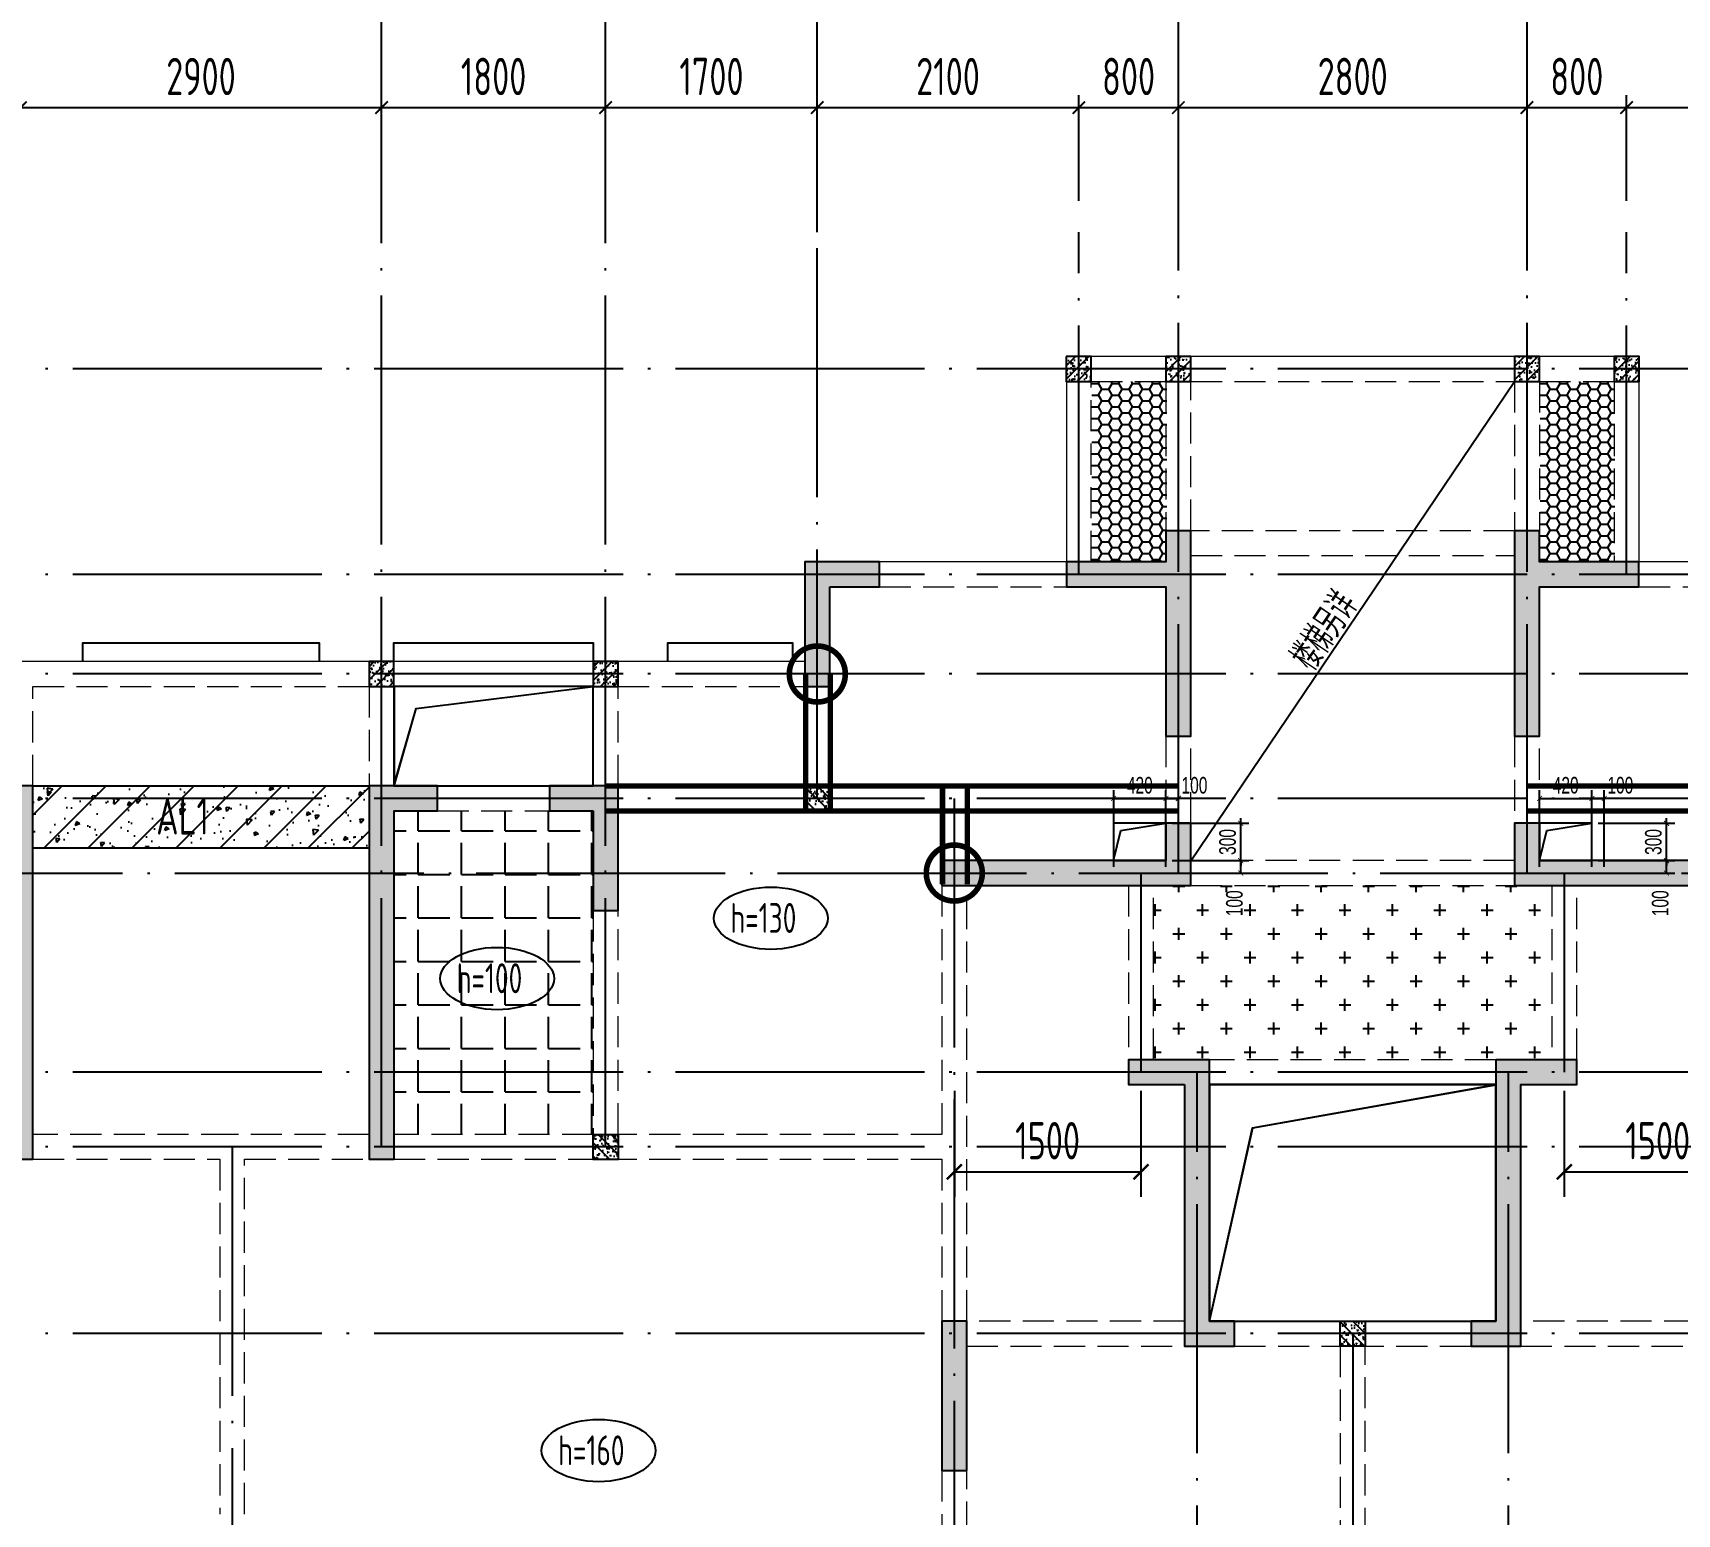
# Model space of a CAD drawing. Extents: x -1058961 to 23600, y -449123 to 2751847.
# Drawn here: x -304506 to -291301, y -251771 to -239871 of the extents above; entities that cross this region are included whole.
import ezdxf
from ezdxf.enums import TextEntityAlignment as Align

# ---------------------------------------------------------------- set-up
doc = ezdxf.new("R2010")
doc.units = 0
doc.header["$LTSCALE"] = 1000
doc.linetypes.add('DASH', pattern=[0.35, 0.25, -0.1])
doc.linetypes.add('DOTE', pattern=[2.42, 2, -0.2, 0.02, -0.2])
doc.layers.get('0').update_dxf_attribs({"linetype": 'CONTINUOUS'})
doc.layers.get('DEFPOINTS').update_dxf_attribs({"linetype": 'CONTINUOUS'})
doc.layers.add('+公共字体', color=7, linetype='CONTINUOUS', lineweight=20)
for name, color, linetype in [('A-AXIS', 1, 'CONTINUOUS'), ('A-DOTE', 10, 'DOTE'), ('BEAM', 4, 'DASH'), ('ROOF', 183, 'CONTINUOUS'), ('S-B板填充', 251, 'CONTINUOUS'), ('S-B板标注', 3, 'CONTINUOUS'), ('S-B板配筋号', 7, 'CONTINUOUS'), ('S-C承台编号', 6, 'CONTINUOUS'), ('S-D洞口', 4, 'CONTINUOUS'), ('S-D洞口标注', 3, 'CONTINUOUS'), ('S-L主梁线', 4, 'DASH'), ('S-Q墙填充', 252, 'CONTINUOUS'), ('S-Q墙实线', 6, 'CONTINUOUS'), ('S-Q墙标注', 3, 'CONTINUOUS'), ('S-Y一般标注', 3, 'CONTINUOUS'), ('S-板正筋', 2, 'CONTINUOUS'), ('S-构造柱', 212, 'CONTINUOUS'), ('TEXT', 2, 'CONTINUOUS'), ('水平筋标注', 7, 'CONTINUOUS'), ('看线', 251, 'CONTINUOUS')]:
    doc.layers.add(name, color=color, linetype=linetype)
doc.layers.add('配箍校核', color=34, linetype='CONTINUOUS', plot=False)
doc.styles.add('TSSD_DIMENSION', font='Tssdeng.shx', dxfattribs={"width": 0.7, "bigfont": 'tssdchn.shx'})
doc.styles.add('TSSD_REIN', font='tssdeng.shx', dxfattribs={"width": 0.7, "height": 300, "bigfont": 'tssdchn.shx'})
doc.styles.add('结构文字', font='zstxt.shx', dxfattribs={"width": 0.7, "bigfont": 'zshz.shx'})
doc.dimstyles.new('STRUCK', dxfattribs={"dimtxt": 400, "dimasz": 121, "dimexe": 200, "dimexo": 150, "dimgap": 115, "dimtad": 1, "dimdec": 0, "dimdsep": 46, "dimtxsty": '结构文字', "dimblk": 'ARCHTICK', "dimcen": 400, "dimclrd": 3, "dimclre": 3, "dimclrt": 7, "dimadec": 0, "dimazin": 0, "dimtfac": 1, "dimtdec": 0, "dimtix": 1, "dimtmove": 2, "dimatfit": 3, "dimldrblk": '_DIMX', "dimfxl": 0, "dimtolj": 1, "dimtzin": 0, "dimarcsym": 0})
doc.dimstyles.new('STRUCK30', dxfattribs={"dimscale": 0.33333, "dimtxt": 400, "dimasz": 121, "dimexe": 200, "dimexo": 150, "dimgap": 115, "dimtad": 1, "dimdec": 0, "dimdsep": 46, "dimtxsty": '结构文字', "dimblk": 'ARCHTICK', "dimcen": 400, "dimclrd": 3, "dimclre": 3, "dimclrt": 7, "dimadec": 0, "dimazin": 0, "dimtfac": 1, "dimtdec": 0, "dimtix": 1, "dimtmove": 2, "dimatfit": 3, "dimldrblk": '_DIMX', "dimfxl": 0, "dimtolj": 1, "dimtzin": 0, "dimarcsym": 0})
doc.dimstyles.new('TSSD_100_100', dxfattribs={"dimtxt": 300, "dimasz": 100, "dimexe": 100, "dimexo": 250, "dimgap": 100, "dimtad": 1, "dimdec": 0, "dimzin": 0, "dimdsep": 46, "dimtxsty": 'TSSD_DIMENSION', "dimblk": 'ARCHTICK', "dimcen": 0, "dimdle": 100, "dimclrt": 7, "dimadec": 0, "dimazin": 0, "dimtfac": 1, "dimtdec": 0, "dimtix": 1, "dimtmove": 2, "dimatfit": 3, "dimldrblk": 'ARCHTICK', "dimfxl": 0, "dimtolj": 1, "dimtzin": 0, "dimarcsym": 0})

# ---------------------------------------------------------------- blocks, each defined once
blk = doc.blocks.new('_ArchTick')
at = {"color": 0, "linetype": 'ByBlock', "const_width": 0.15}
blk.add_lwpolyline([(-0.5, -0.5), (0.5, 0.5)], dxfattribs=at)
blk = doc.blocks.new('*D1073')
at = {"layer": 'DEFPOINTS', "color": 0}
for p in [(31400, 19250), (29600, 18250), (31400, 18250)]:
    blk.add_point(p, dxfattribs=at)
at = {"layer": 'S-Y一般标注', "color": 0, "lineweight": -2}
for p, q in [((29600, 18500), (29600, 19350)), ((31400, 18500), (31400, 19350)), ((29500, 19250), (31500, 19250))]:
    blk.add_line(p, q, dxfattribs=at)
at = {"layer": 'S-Y一般标注', "color": 0, "lineweight": -2, "xscale": 100, "yscale": 100, "zscale": 100, "rotation": 180}
blk.add_blockref('_ArchTick', (29600, 19250), dxfattribs=at)
at = {"layer": 'S-Y一般标注', "color": 0, "lineweight": -2, "xscale": 100, "yscale": 100, "zscale": 100}
blk.add_blockref('_ArchTick', (31400, 19250), dxfattribs=at)
at = {"layer": 'S-Y一般标注', "color": 7, "insert": (30500, 19500), "char_height": 300, "attachment_point": 5, "style": 'TSSD_DIMENSION'}
blk.add_mtext('\\A1;1800', dxfattribs=at)
blk = doc.blocks.new('*D1074')
at = {"layer": 'DEFPOINTS', "color": 0}
for p in [(34300, 19250), (31400, 18250), (34300, 18250)]:
    blk.add_point(p, dxfattribs=at)
at = {"layer": 'S-Y一般标注', "color": 0, "lineweight": -2}
for p, q in [((31400, 18500), (31400, 19350)), ((34300, 18500), (34300, 19350)), ((31300, 19250), (34400, 19250))]:
    blk.add_line(p, q, dxfattribs=at)
at = {"layer": 'S-Y一般标注', "color": 0, "lineweight": -2, "xscale": 100, "yscale": 100, "zscale": 100, "rotation": 180}
blk.add_blockref('_ArchTick', (31400, 19250), dxfattribs=at)
at = {"layer": 'S-Y一般标注', "color": 0, "lineweight": -2, "xscale": 100, "yscale": 100, "zscale": 100}
blk.add_blockref('_ArchTick', (34300, 19250), dxfattribs=at)
at = {"layer": 'S-Y一般标注', "color": 7, "insert": (32850, 19500), "char_height": 300, "attachment_point": 5, "style": 'TSSD_DIMENSION'}
blk.add_mtext('\\A1;2900', dxfattribs=at)
blk = doc.blocks.new('*D1075')
at = {"layer": 'DEFPOINTS', "color": 0}
for p in [(36100, 19250), (34300, 18250), (36100, 18250)]:
    blk.add_point(p, dxfattribs=at)
at = {"layer": 'S-Y一般标注', "color": 0, "lineweight": -2}
for p, q in [((34300, 18500), (34300, 19350)), ((36100, 18500), (36100, 19350)), ((34200, 19250), (36200, 19250))]:
    blk.add_line(p, q, dxfattribs=at)
at = {"layer": 'S-Y一般标注', "color": 0, "lineweight": -2, "xscale": 100, "yscale": 100, "zscale": 100, "rotation": 180}
blk.add_blockref('_ArchTick', (34300, 19250), dxfattribs=at)
at = {"layer": 'S-Y一般标注', "color": 0, "lineweight": -2, "xscale": 100, "yscale": 100, "zscale": 100}
blk.add_blockref('_ArchTick', (36100, 19250), dxfattribs=at)
at = {"layer": 'S-Y一般标注', "color": 7, "insert": (35200, 19500), "char_height": 300, "attachment_point": 5, "style": 'TSSD_DIMENSION'}
blk.add_mtext('\\A1;1800', dxfattribs=at)
blk = doc.blocks.new('*D1076')
at = {"layer": 'DEFPOINTS', "color": 0}
for p in [(37800, 19250), (36100, 18250), (37800, 18250)]:
    blk.add_point(p, dxfattribs=at)
at = {"layer": 'S-Y一般标注', "color": 0, "lineweight": -2}
for p, q in [((36100, 18500), (36100, 19350)), ((37800, 18500), (37800, 19350)), ((36000, 19250), (37900, 19250))]:
    blk.add_line(p, q, dxfattribs=at)
at = {"layer": 'S-Y一般标注', "color": 0, "lineweight": -2, "xscale": 100, "yscale": 100, "zscale": 100, "rotation": 180}
blk.add_blockref('_ArchTick', (36100, 19250), dxfattribs=at)
at = {"layer": 'S-Y一般标注', "color": 0, "lineweight": -2, "xscale": 100, "yscale": 100, "zscale": 100}
blk.add_blockref('_ArchTick', (37800, 19250), dxfattribs=at)
at = {"layer": 'S-Y一般标注', "color": 7, "insert": (36950, 19500), "char_height": 300, "attachment_point": 5, "style": 'TSSD_DIMENSION'}
blk.add_mtext('\\A1;1700', dxfattribs=at)
blk = doc.blocks.new('*D1077')
at = {"layer": 'DEFPOINTS', "color": 0}
for p in [(40700, 19250), (39900, 18250), (40700, 18250)]:
    blk.add_point(p, dxfattribs=at)
at = {"layer": 'S-Y一般标注', "color": 0, "lineweight": -2}
for p, q in [((39900, 18500), (39900, 19350)), ((40700, 18500), (40700, 19350)), ((39800, 19250), (40800, 19250))]:
    blk.add_line(p, q, dxfattribs=at)
at = {"layer": 'S-Y一般标注', "color": 0, "lineweight": -2, "xscale": 100, "yscale": 100, "zscale": 100, "rotation": 180}
blk.add_blockref('_ArchTick', (39900, 19250), dxfattribs=at)
at = {"layer": 'S-Y一般标注', "color": 0, "lineweight": -2, "xscale": 100, "yscale": 100, "zscale": 100}
blk.add_blockref('_ArchTick', (40700, 19250), dxfattribs=at)
at = {"layer": 'S-Y一般标注', "color": 7, "insert": (40300, 19500), "char_height": 300, "attachment_point": 5, "style": 'TSSD_DIMENSION'}
blk.add_mtext('\\A1;800', dxfattribs=at)
blk = doc.blocks.new('*D1078')
at = {"layer": 'DEFPOINTS', "color": 0}
for p in [(43500, 19250), (40700, 18250), (43500, 18250)]:
    blk.add_point(p, dxfattribs=at)
at = {"layer": 'S-Y一般标注', "color": 0, "lineweight": -2}
for p, q in [((40700, 18500), (40700, 19350)), ((43500, 18500), (43500, 19350)), ((40600, 19250), (43600, 19250))]:
    blk.add_line(p, q, dxfattribs=at)
at = {"layer": 'S-Y一般标注', "color": 0, "lineweight": -2, "xscale": 100, "yscale": 100, "zscale": 100, "rotation": 180}
blk.add_blockref('_ArchTick', (40700, 19250), dxfattribs=at)
at = {"layer": 'S-Y一般标注', "color": 0, "lineweight": -2, "xscale": 100, "yscale": 100, "zscale": 100}
blk.add_blockref('_ArchTick', (43500, 19250), dxfattribs=at)
at = {"layer": 'S-Y一般标注', "color": 7, "insert": (42100, 19500), "char_height": 300, "attachment_point": 5, "style": 'TSSD_DIMENSION'}
blk.add_mtext('\\A1;2800', dxfattribs=at)
blk = doc.blocks.new('*D1079')
at = {"layer": 'DEFPOINTS', "color": 0}
for p in [(46400, 19250), (44300, 18250), (46400, 18250)]:
    blk.add_point(p, dxfattribs=at)
at = {"layer": 'S-Y一般标注', "color": 0, "lineweight": -2}
for p, q in [((44300, 18500), (44300, 19350)), ((46400, 18500), (46400, 19350)), ((44200, 19250), (46500, 19250))]:
    blk.add_line(p, q, dxfattribs=at)
at = {"layer": 'S-Y一般标注', "color": 0, "lineweight": -2, "xscale": 100, "yscale": 100, "zscale": 100, "rotation": 180}
blk.add_blockref('_ArchTick', (44300, 19250), dxfattribs=at)
at = {"layer": 'S-Y一般标注', "color": 0, "lineweight": -2, "xscale": 100, "yscale": 100, "zscale": 100}
blk.add_blockref('_ArchTick', (46400, 19250), dxfattribs=at)
at = {"layer": 'S-Y一般标注', "color": 7, "insert": (45742, 19500), "char_height": 300, "attachment_point": 5, "style": 'TSSD_DIMENSION'}
blk.add_mtext('\\A1;2100', dxfattribs=at)
blk = doc.blocks.new('*D1097')
at = {"layer": 'DEFPOINTS', "color": 0}
for p in [(39900, 19250), (37800, 18250), (39900, 18250)]:
    blk.add_point(p, dxfattribs=at)
at = {"layer": 'S-Y一般标注', "color": 0, "lineweight": -2}
for p, q in [((37800, 18500), (37800, 19350)), ((39900, 18500), (39900, 19350)), ((37700, 19250), (40000, 19250))]:
    blk.add_line(p, q, dxfattribs=at)
at = {"layer": 'S-Y一般标注', "color": 0, "lineweight": -2, "xscale": 100, "yscale": 100, "zscale": 100, "rotation": 180}
blk.add_blockref('_ArchTick', (37800, 19250), dxfattribs=at)
at = {"layer": 'S-Y一般标注', "color": 0, "lineweight": -2, "xscale": 100, "yscale": 100, "zscale": 100}
blk.add_blockref('_ArchTick', (39900, 19250), dxfattribs=at)
at = {"layer": 'S-Y一般标注', "color": 7, "insert": (38850, 19500), "char_height": 300, "attachment_point": 5, "style": 'TSSD_DIMENSION'}
blk.add_mtext('\\A1;2100', dxfattribs=at)
blk = doc.blocks.new('*D1098')
at = {"layer": 'DEFPOINTS', "color": 0}
for p in [(44300, 19250), (43500, 18250), (44300, 18250)]:
    blk.add_point(p, dxfattribs=at)
at = {"layer": 'S-Y一般标注', "color": 0, "lineweight": -2}
for p, q in [((43500, 18500), (43500, 19350)), ((44300, 18500), (44300, 19350)), ((43400, 19250), (44400, 19250))]:
    blk.add_line(p, q, dxfattribs=at)
at = {"layer": 'S-Y一般标注', "color": 0, "lineweight": -2, "xscale": 100, "yscale": 100, "zscale": 100, "rotation": 180}
blk.add_blockref('_ArchTick', (43500, 19250), dxfattribs=at)
at = {"layer": 'S-Y一般标注', "color": 0, "lineweight": -2, "xscale": 100, "yscale": 100, "zscale": 100}
blk.add_blockref('_ArchTick', (44300, 19250), dxfattribs=at)
at = {"layer": 'S-Y一般标注', "color": 7, "insert": (43900, 19500), "char_height": 300, "attachment_point": 5, "style": 'TSSD_DIMENSION'}
blk.add_mtext('\\A1;800', dxfattribs=at)
blk = doc.blocks.new('20210729.03504727')
at = {"layer": '看线', "color": 202, "ltscale": 0.5}
for points in [[(26800, 10800), (26800, 10950), (28700, 10950), (28700, 10800)], [(29300, 10800), (29300, 10950), (30900, 10950), (30900, 10800)], [(31500, 10800), (31500, 10950), (32500, 10950), (32500, 10800)]]:
    blk.add_lwpolyline(points, dxfattribs=at)
blk = doc.blocks.new('*D2853')
at = {"layer": 'DEFPOINTS', "color": 0}
for p in [(-291986, -246221), (-291386, -246221), (-291986, -246521)]:
    blk.add_point(p, dxfattribs=at)
at = {"layer": 'S-D洞口标注', "color": 3, "lineweight": -2}
for p, q in [((-291936, -246221), (-291320, -246221)), ((-291386, -246221), (-291386, -246180)), ((-291386, -246521), (-291386, -246221)), ((-291936, -246521), (-291320, -246521)), ((-291386, -246521), (-291386, -246561))]:
    blk.add_line(p, q, dxfattribs=at)
at = {"layer": 'S-D洞口标注', "color": 3, "lineweight": -2, "xscale": 40.33293, "yscale": 40.33293, "zscale": 40.33293}
for p, rotation in [((-291386, -246221), 270), ((-291386, -246521), 90)]:
    blk.add_blockref('_ArchTick', p, dxfattribs=dict(at, rotation=rotation))
at = {"layer": 'S-D洞口标注', "color": 7, "insert": (-291491, -246371), "char_height": 133.3, "attachment_point": 5, "rotation": 90, "style": '结构文字'}
blk.add_mtext('\\A1;300', dxfattribs=at)
blk = doc.blocks.new('_DIMX')
blk.add_line((-150, 0), (150, 0))
at = {"const_width": 50}
blk.add_lwpolyline([(-70, -70), (70, 70)], dxfattribs=at)
blk = doc.blocks.new('*D2854')
at = {"layer": 'DEFPOINTS', "color": 0}
for p in [(-291986, -246021), (-292406, -246621), (-291986, -246621)]:
    blk.add_point(p, dxfattribs=at)
at = {"layer": 'S-D洞口标注', "color": 3, "lineweight": -2}
for p, q in [((-292406, -246571), (-292406, -245955)), ((-291986, -246571), (-291986, -245955)), ((-292406, -246021), (-291986, -246021))]:
    blk.add_line(p, q, dxfattribs=at)
at = {"layer": 'S-D洞口标注', "color": 3, "lineweight": -2, "xscale": 40.33293, "yscale": 40.33293, "zscale": 40.33293, "rotation": 180}
blk.add_blockref('_ArchTick', (-292406, -246021), dxfattribs=at)
at = {"layer": 'S-D洞口标注', "color": 3, "lineweight": -2, "xscale": 40.33293, "yscale": 40.33293, "zscale": 40.33293}
blk.add_blockref('_ArchTick', (-291986, -246021), dxfattribs=at)
at = {"layer": 'S-D洞口标注', "color": 7, "insert": (-292196, -245916), "char_height": 133.3, "attachment_point": 5, "style": '结构文字'}
blk.add_mtext('\\A1;420', dxfattribs=at)
blk = doc.blocks.new('*D2855')
at = {"layer": 'DEFPOINTS', "color": 0}
for p in [(-291886, -246021), (-291986, -246621), (-291886, -246621)]:
    blk.add_point(p, dxfattribs=at)
at = {"layer": 'S-D洞口标注', "color": 3, "lineweight": -2}
for p, q in [((-291986, -246571), (-291986, -245955)), ((-291886, -246571), (-291886, -245955)), ((-291986, -246021), (-291886, -246021))]:
    blk.add_line(p, q, dxfattribs=at)
at = {"layer": 'S-D洞口标注', "color": 3, "lineweight": -2, "xscale": 40.33293, "yscale": 40.33293, "zscale": 40.33293, "rotation": 180}
blk.add_blockref('_ArchTick', (-291986, -246021), dxfattribs=at)
at = {"layer": 'S-D洞口标注', "color": 3, "lineweight": -2, "xscale": 40.33293, "yscale": 40.33293, "zscale": 40.33293}
blk.add_blockref('_ArchTick', (-291886, -246021), dxfattribs=at)
at = {"layer": 'S-D洞口标注', "color": 7, "insert": (-291757, -245916), "char_height": 133.3, "attachment_point": 5, "style": '结构文字'}
blk.add_mtext('\\A1;100', dxfattribs=at)
blk = doc.blocks.new('*D2856')
at = {"layer": 'DEFPOINTS', "color": 0}
for p in [(-291986, -246521), (-291386, -246521), (-291986, -246621)]:
    blk.add_point(p, dxfattribs=at)
at = {"layer": 'S-D洞口标注', "color": 3, "lineweight": -2}
for p, q in [((-291936, -246521), (-291320, -246521)), ((-291386, -246621), (-291386, -246521)), ((-291936, -246621), (-291320, -246621))]:
    blk.add_line(p, q, dxfattribs=at)
at = {"layer": 'S-D洞口标注', "color": 3, "lineweight": -2, "xscale": 40.33293, "yscale": 40.33293, "zscale": 40.33293}
for p, rotation in [((-291386, -246521), 90), ((-291386, -246621), 270)]:
    blk.add_blockref('_ArchTick', p, dxfattribs=dict(at, rotation=rotation))
at = {"layer": 'S-D洞口标注', "color": 7, "insert": (-291436, -246863), "char_height": 133.3, "attachment_point": 5, "rotation": 90, "style": '结构文字'}
blk.add_mtext('\\A1;100', dxfattribs=at)
blk = doc.blocks.new('*D2849')
at = {"layer": 'DEFPOINTS', "color": 0}
for p in [(-295406, -246221), (-294806, -246221), (-295406, -246521)]:
    blk.add_point(p, dxfattribs=at)
at = {"layer": 'S-D洞口标注', "color": 3, "lineweight": -2}
for p, q in [((-295356, -246221), (-294740, -246221)), ((-294806, -246221), (-294806, -246180)), ((-294806, -246521), (-294806, -246221)), ((-295356, -246521), (-294740, -246521)), ((-294806, -246521), (-294806, -246561))]:
    blk.add_line(p, q, dxfattribs=at)
at = {"layer": 'S-D洞口标注', "color": 3, "lineweight": -2, "xscale": 40.33293, "yscale": 40.33293, "zscale": 40.33293}
for p, rotation in [((-294806, -246221), 270), ((-294806, -246521), 90)]:
    blk.add_blockref('_ArchTick', p, dxfattribs=dict(at, rotation=rotation))
at = {"layer": 'S-D洞口标注', "color": 7, "insert": (-294911, -246371), "char_height": 133.3, "attachment_point": 5, "rotation": 90, "style": '结构文字'}
blk.add_mtext('\\A1;300', dxfattribs=at)
blk = doc.blocks.new('*D2850')
at = {"layer": 'DEFPOINTS', "color": 0}
for p in [(-295406, -246021), (-295826, -246621), (-295406, -246621)]:
    blk.add_point(p, dxfattribs=at)
at = {"layer": 'S-D洞口标注', "color": 3, "lineweight": -2}
for p, q in [((-295826, -246571), (-295826, -245955)), ((-295406, -246571), (-295406, -245955)), ((-295826, -246021), (-295406, -246021))]:
    blk.add_line(p, q, dxfattribs=at)
at = {"layer": 'S-D洞口标注', "color": 3, "lineweight": -2, "xscale": 40.33293, "yscale": 40.33293, "zscale": 40.33293, "rotation": 180}
blk.add_blockref('_ArchTick', (-295826, -246021), dxfattribs=at)
at = {"layer": 'S-D洞口标注', "color": 3, "lineweight": -2, "xscale": 40.33293, "yscale": 40.33293, "zscale": 40.33293}
blk.add_blockref('_ArchTick', (-295406, -246021), dxfattribs=at)
at = {"layer": 'S-D洞口标注', "color": 7, "insert": (-295616, -245916), "char_height": 133.3, "attachment_point": 5, "style": '结构文字'}
blk.add_mtext('\\A1;420', dxfattribs=at)
blk = doc.blocks.new('*D2851')
at = {"layer": 'DEFPOINTS', "color": 0}
for p in [(-295306, -246021), (-295406, -246621), (-295306, -246621)]:
    blk.add_point(p, dxfattribs=at)
at = {"layer": 'S-D洞口标注', "color": 3, "lineweight": -2}
for p, q in [((-295406, -246571), (-295406, -245955)), ((-295306, -246571), (-295306, -245955)), ((-295406, -246021), (-295306, -246021))]:
    blk.add_line(p, q, dxfattribs=at)
at = {"layer": 'S-D洞口标注', "color": 3, "lineweight": -2, "xscale": 40.33293, "yscale": 40.33293, "zscale": 40.33293, "rotation": 180}
blk.add_blockref('_ArchTick', (-295406, -246021), dxfattribs=at)
at = {"layer": 'S-D洞口标注', "color": 3, "lineweight": -2, "xscale": 40.33293, "yscale": 40.33293, "zscale": 40.33293}
blk.add_blockref('_ArchTick', (-295306, -246021), dxfattribs=at)
at = {"layer": 'S-D洞口标注', "color": 7, "insert": (-295177, -245916), "char_height": 133.3, "attachment_point": 5, "style": '结构文字'}
blk.add_mtext('\\A1;100', dxfattribs=at)
blk = doc.blocks.new('*D2852')
at = {"layer": 'DEFPOINTS', "color": 0}
for p in [(-295406, -246521), (-294806, -246521), (-295406, -246621)]:
    blk.add_point(p, dxfattribs=at)
at = {"layer": 'S-D洞口标注', "color": 3, "lineweight": -2}
for p, q in [((-295356, -246521), (-294740, -246521)), ((-294806, -246621), (-294806, -246521)), ((-295356, -246621), (-294740, -246621))]:
    blk.add_line(p, q, dxfattribs=at)
at = {"layer": 'S-D洞口标注', "color": 3, "lineweight": -2, "xscale": 40.33293, "yscale": 40.33293, "zscale": 40.33293}
for p, rotation in [((-294806, -246521), 90), ((-294806, -246621), 270)]:
    blk.add_blockref('_ArchTick', p, dxfattribs=dict(at, rotation=rotation))
at = {"layer": 'S-D洞口标注', "color": 7, "insert": (-294856, -246863), "char_height": 133.3, "attachment_point": 5, "rotation": 90, "style": '结构文字'}
blk.add_mtext('\\A1;100', dxfattribs=at)
blk = doc.blocks.new('20210803.22403995')
at = {"layer": '+公共字体', "color": 2, "const_width": 45}
for points in [[(-831038, -168387, 1), (-831038, -167937, 1), (-831038, -168387, -1)], [(-829938, -169986, 1), (-829938, -169536, 1), (-829938, -169986, -1)]]:
    blk.add_lwpolyline(points, format="xyb", dxfattribs=at)
blk = doc.blocks.new('20210807.15312446')
at = {"layer": 'S-Q墙填充'}
h = blk.add_hatch(color=252, dxfattribs=at)
h.dxf.hatch_style = 1
h.paths.add_polyline_path([(97216, 67840), (97216, 68190), (97016, 68190), (97016, 67940), (96216, 67940), (96216, 67740), (97016, 67740), (97016, 66540), (97216, 66540)])
h = blk.add_hatch(color=252, dxfattribs=at)
h.dxf.hatch_style = 1
h.paths.add_polyline_path([(99816, 67840), (99816, 66540), (100016, 66540), (100016, 67740), (100815, 67740), (100815, 67940), (100016, 67940), (100016, 68190), (99816, 68190)])
h = blk.add_hatch(color=252, dxfattribs=at)
h.dxf.hatch_style = 1
h.paths.add_polyline_path([(94316, 67740), (94716, 67740), (94716, 67940), (94116, 67940), (94116, 66940), (94316, 66940)])
h = blk.add_hatch(color=252, dxfattribs=at)
h.dxf.hatch_style = 1
h.paths.add_polyline_path([(87916, 66140), (87416, 66140), (87416, 65940), (87716, 65940), (87716, 63140), (87916, 63140)])
h = blk.add_hatch(color=252, dxfattribs=at)
h.dxf.hatch_style = 1
h.paths.add_polyline_path([(90616, 66140), (90616, 63140), (90816, 63140), (90816, 65940), (91166, 65940), (91166, 66140)])
h = blk.add_hatch(color=252, dxfattribs=at)
h.dxf.hatch_style = 1
h.paths.add_polyline_path([(92416, 65940), (92416, 65140), (92616, 65140), (92616, 66140), (92066, 66140), (92066, 65940)])
h = blk.add_hatch(color=252, dxfattribs=at)
h.dxf.hatch_style = 1
h.paths.add_polyline_path([(95216, 65340), (96816, 65340), (97216, 65340), (97216, 65840), (97016, 65840), (97016, 65540), (96816, 65540), (95216, 65540)])
h = blk.add_hatch(color=252, dxfattribs=at)
h.dxf.hatch_style = 1
h.paths.add_polyline_path([(100016, 65540), (100016, 65840), (99816, 65840), (99816, 65340), (100216, 65340), (101816, 65340), (101816, 65540), (100216, 65540)])
h = blk.add_hatch(color=252, dxfattribs=at)
h.dxf.hatch_style = 1
h.paths.add_polyline_path([(97166, 63740), (97166, 61640), (97566, 61640), (97566, 61840), (97366, 61840), (97366, 63940), (96716, 63940), (96716, 63740)])
h = blk.add_hatch(color=252, dxfattribs=at)
h.dxf.hatch_style = 1
h.paths.add_polyline_path([(99666, 61840), (99466, 61840), (99466, 61640), (99866, 61640), (99866, 63740), (100316, 63740), (100316, 63940), (99666, 63940)])
h = blk.add_hatch(color=252, dxfattribs=at)
h.dxf.hatch_style = 1
h.paths.add_polyline_path([(95416, 60640), (95416, 61840), (95216, 61840), (95216, 60640)])
at = {"layer": 'S-D洞口', "color": 5}
for points in [[(90816, 66140), (92416, 66140), (92416, 66940), (90816, 66940), (90816, 66140), (90993, 66762), (92416, 66940)], [(97366, 61840), (99666, 61840), (99666, 63740), (97366, 63740), (97366, 61840), (97712, 63393), (99666, 63740)]]:
    blk.add_lwpolyline(points, dxfattribs=at)
at = {"layer": 'S-L主梁线', "linetype": 'ByBlock', "lineweight": 18}
for p, q in [((96216, 69590), (96216, 67940)), ((97116, 69590), (96216, 69590)), ((99916, 69590), (97116, 69590)), ((100816, 69590), (99916, 69590)), ((100816, 67940), (100816, 69590)), ((96216, 67940), (94716, 67940)), ((102316, 67940), (100816, 67940)), ((90716, 67140), (87716, 67140)), ((92516, 67140), (90716, 67140)), ((94116, 67140), (92516, 67140)), ((90816, 66940), (92416, 66940)), ((90816, 66140), (90816, 66940)), ((92416, 66940), (92416, 66140)), ((92066, 66140), (91166, 66140)), ((97366, 63740), (99666, 63740)), ((98516, 61840), (97566, 61840)), ((99466, 61840), (98516, 61840))]:
    blk.add_line(p, q, dxfattribs=at)
at = {"layer": 'S-L主梁线', "linetype": 'DASH', "lineweight": 18}
for p, q in [((96416, 69390), (97016, 69390)), ((96416, 67940), (96416, 69390)), ((97016, 69390), (97016, 68190)), ((97216, 69390), (99816, 69390)), ((97216, 68190), (97216, 69390)), ((99816, 69390), (99816, 68190)), ((100015, 69390), (100016, 68190)), ((100016, 69390), (100616, 69390)), ((100616, 69390), (100616, 67940)), ((99815, 68190), (97216, 68190)), ((97216, 67990), (99816, 67990)), ((94716, 67740), (96216, 67740)), ((100816, 67740), (102316, 67740)), ((87916, 66940), (90616, 66940)), ((87916, 66140), (87916, 66940)), ((90616, 66940), (90616, 66140)), ((92616, 66940), (94116, 66940)), ((92616, 66140), (92616, 66940)), ((97016, 66540), (97016, 65840)), ((97216, 65840), (97216, 66540)), ((99816, 66540), (99816, 65840)), ((100016, 65840), (100016, 66540)), ((91166, 65940), (92066, 65940)), ((99816, 65540), (97216, 65540)), ((95216, 65340), (95216, 63340)), ((95416, 63240), (95416, 65340)), ((96716, 65340), (96716, 63940)), ((96916, 63940), (96916, 65340)), ((97216, 65340), (99816, 65340)), ((100116, 65340), (100116, 63940)), ((100316, 63940), (100316, 65340)), ((92416, 65140), (92416, 63340)), ((92616, 63340), (92616, 65140)), ((99666, 63940), (97366, 63940)), ((89516, 63340), (87916, 63340)), ((90616, 63340), (89516, 63340)), ((92416, 63340), (90816, 63340)), ((95216, 63340), (92616, 63340)), ((87916, 63140), (89416, 63140)), ((89416, 63140), (89416, 60290)), ((89616, 63140), (90616, 63140)), ((89616, 60290), (89616, 63140)), ((90816, 63140), (92516, 63140)), ((92516, 63140), (95216, 63140)), ((95216, 63140), (95216, 61840)), ((95416, 61840), (95416, 63240)), ((97166, 61840), (95416, 61840)), ((101616, 61840), (99866, 61840)), ((95416, 61640), (97166, 61640)), ((97566, 61640), (98516, 61640)), ((98416, 61640), (98416, 57640)), ((98516, 61640), (99466, 61640)), ((98616, 57640), (98616, 61640)), ((99866, 61640), (101616, 61640)), ((95216, 60640), (95216, 59090)), ((95416, 59090), (95416, 60640))]:
    blk.add_line(p, q, dxfattribs=at)
at = {"layer": 'S-Q墙实线'}
blk.add_lwpolyline([(97216, 67840), (97216, 68190), (97016, 68190), (97016, 67940), (96216, 67940), (96216, 67740), (97016, 67740), (97016, 66540), (97216, 66540), (97216, 67840)], dxfattribs=at)
for points in [[(99816, 67840), (99816, 66540), (100016, 66540), (100016, 67740), (100815, 67740), (100815, 67940), (100016, 67940), (100016, 68190), (99816, 68190)], [(94316, 67740), (94716, 67740), (94716, 67940), (94116, 67940), (94116, 66940), (94316, 66940)], [(87916, 66140), (87416, 66140), (87416, 65940), (87716, 65940), (87716, 63140), (87916, 63140)], [(90616, 66140), (90616, 63140), (90816, 63140), (90816, 65940), (91166, 65940), (91166, 66140)], [(92416, 65940), (92416, 65140), (92616, 65140), (92616, 66140), (92066, 66140), (92066, 65940)], [(95216, 65340), (96816, 65340), (97216, 65340), (97216, 65840), (97016, 65840), (97016, 65540), (96816, 65540), (95216, 65540)], [(100016, 65540), (100016, 65840), (99816, 65840), (99816, 65340), (100216, 65340), (101816, 65340), (101816, 65540), (100216, 65540)], [(97166, 63740), (97166, 61640), (97566, 61640), (97566, 61840), (97366, 61840), (97366, 63940), (96716, 63940), (96716, 63740)], [(99666, 61840), (99466, 61840), (99466, 61640), (99866, 61640), (99866, 63740), (100316, 63740), (100316, 63940), (99666, 63940)], [(95416, 60640), (95416, 61840), (95216, 61840), (95216, 60640)]]:
    blk.add_lwpolyline(points, close=True, dxfattribs=at)
blk = doc.blocks.new('20210730.02141516')
at = {"layer": 'S-构造柱'}
h = blk.add_hatch(dxfattribs=at)
h.set_pattern_fill('ARMORED', color=256, scale=15, angle=-90, style=0)
h.set_pattern_definition([(320, (-154189.41, 3278673.45), (-9.4128202, -107.5890274), [11.25, -123.75]), (265, (-154189.41, 3278673.45), (112.82882, 20.8127), [9, -99]), (10.4514, (-154190.19, 3278664.49), (103.4159313, -86.7764073), [9.5610285, -105.1713168]), (316.1842, (-154159.41, 3278673.45), (-24.827852, -160.0861573), [16.875, -185.625]), (6.6356, (-154161.48, 3278660.11), (146.117681, -140.199406), [14.341543, -157.75695]), (261.1842, (-154159.41, 3278673.45), (146.11779, -140.199292), [13.5, -148.5]), (291, (-154166.91, 3278658.45), (-60.3928336, -89.5360578), [11.25, -123.75]), (236, (-154166.91, 3278658.45), (108.7725068, -36.4972998), [9, -99]), (341.4514, (-154171.94, 3278650.99), (48.3795745, -126.0333943), [9.5610285, -105.1713168]), (307.5, (-154189.41, 3278673.454), (49.93407807, -1.8239783), [0, -97.8, 0, -100.5, 0, -99.375]), (277.5, (-154189.41, 3278673.454), (59.1617568, -39.4604306), [0, -57.3, 0, -95.55, 0, -37.875]), (237.5, (-154189.41, 3278706.904), (-3.38323076, -80.07336543), [0, -37.5, 0, -117, 0, -155.25]), (227.5, (-154189.41, 3278721.904), (15.0157473, -87.4779254), [0, -48.75, 0, -77.7, 0, -110.25]), (315, (-154189.41, 3278673.454), (53.0330086, 53.0330086), [])])
h.paths.add_polyline_path([(200, 200), (200, 0), (0, 0), (0, 200)])
blk.add_lwpolyline([(200, 200), (200, 0), (0, 0), (0, 200)], close=True, dxfattribs=at)
blk = doc.blocks.new('20210809.18285270')
at = {"layer": 'ROOF', "xscale": -1, "rotation": 4.61764226855621e-08}
for p in [(35500, 12550), (36300, 12550), (39100, 12550), (39900, 12550), (29900, 10100), (31700, 10100)]:
    blk.add_blockref('20210730.02141516', p, dxfattribs=at)
at = {"layer": 'ROOF', "rotation": 359.9999999538236}
for p in [(33200, 9100), (37500, 4800)]:
    blk.add_blockref('20210730.02141516', p, dxfattribs=at)
at = {"layer": 'ROOF'}
blk.add_blockref('20210730.02141516', (31500, 6300), dxfattribs=at)
blk = doc.blocks.new('*D2717')
at = {"layer": 'DEFPOINTS', "color": 0}
for p in [(-180458, -4859), (-178959, -4859), (-178959, -5659)]:
    blk.add_point(p, dxfattribs=at)
at = {"layer": 'S-Q墙标注', "color": 3, "lineweight": -2}
for p, q in [((-180458, -5009), (-180458, -5859)), ((-178959, -5009), (-178959, -5859)), ((-180458, -5659), (-178959, -5659))]:
    blk.add_line(p, q, dxfattribs=at)
at = {"layer": 'S-Q墙标注', "color": 3, "lineweight": -2, "xscale": 121, "yscale": 121, "zscale": 121, "rotation": 180}
blk.add_blockref('_ArchTick', (-180458, -5659), dxfattribs=at)
at = {"layer": 'S-Q墙标注', "color": 3, "lineweight": -2, "xscale": 121, "yscale": 121, "zscale": 121}
blk.add_blockref('_ArchTick', (-178959, -5659), dxfattribs=at)
at = {"layer": 'S-Q墙标注', "color": 7, "insert": (-179709, -5409), "char_height": 300, "attachment_point": 5, "style": 'TSSD_REIN'}
blk.add_mtext('\\A1;1500', dxfattribs=at)
blk = doc.blocks.new('*D2718')
at = {"layer": 'DEFPOINTS', "color": 0}
for p in [(-175559, -4859), (-174059, -4859), (-174059, -5659)]:
    blk.add_point(p, dxfattribs=at)
at = {"layer": 'S-Q墙标注', "color": 3, "lineweight": -2}
for p, q in [((-175559, -5009), (-175559, -5859)), ((-174059, -5009), (-174059, -5859)), ((-175559, -5659), (-174059, -5659))]:
    blk.add_line(p, q, dxfattribs=at)
at = {"layer": 'S-Q墙标注', "color": 3, "lineweight": -2, "xscale": 121, "yscale": 121, "zscale": 121, "rotation": 180}
blk.add_blockref('_ArchTick', (-175559, -5659), dxfattribs=at)
at = {"layer": 'S-Q墙标注', "color": 3, "lineweight": -2, "xscale": 121, "yscale": 121, "zscale": 121}
blk.add_blockref('_ArchTick', (-174059, -5659), dxfattribs=at)
at = {"layer": 'S-Q墙标注', "color": 7, "insert": (-174809, -5409), "char_height": 300, "attachment_point": 5, "style": 'TSSD_REIN'}
blk.add_mtext('\\A1;1500', dxfattribs=at)
blk = doc.blocks.new('20210726.16395156')
at = {"layer": 'A-AXIS'}
for p, q in [((34300, 18249.9), (34300, 21049.9)), ((36100, 18249.9), (36100, 21049.9)), ((37800, 18249.9), (37800, 21049.9)), ((40700, 18249.9), (40700, 21049.9)), ((43500, 18249.9), (43500, 21049.9))]:
    blk.add_line(p, q, dxfattribs=at)
at = {"layer": 'A-DOTE'}
for p, q in [((34300, 10900), (34300, 18249.9)), ((36100, 10900), (36100, 18249.9)), ((37800, 13700), (37800, 18249.9)), ((39900, 15500), (39900, 18249.9)), ((40700, 13100.3), (40700, 18249.9)), ((43500, 13100.3), (43500, 18249.9)), ((44300, 15500), (44300, 18249.9)), ((55600, 17150), (3600, 17150)), ((55600, 15500), (3600, 15500)), ((55600, 14700), (3600, 14700)), ((55600, 13700), (3600, 13700)), ((38900.2, 13700), (38900, 3600)), ((3600, 13100.3), (55600, 13100.3)), ((40400, 11500), (40400, 13100)), ((43800, 11500), (43800, 13100)), ((55600, 11500), (3600, 11500)), ((40850, 3600.2), (40850, 11500)), ((43350, 3600.2), (43350, 11500)), ((55600, 10900), (3600, 10900)), ((33100, 10900), (33100, 3600)), ((55600, 9400), (3600, 9400)), ((42100, 9400), (42100, 3600))]:
    blk.add_line(p, q, dxfattribs=at)
at = {"layer": 'S-Y一般标注'}
for base, p1, p2, picture, middle in [((31400, 19249.9), (29600, 18249.9), (31400, 18249.9), '*D1073', (30500, 19499.9)), ((34300, 19249.9), (31400, 18249.9), (34300, 18249.9), '*D1074', (32850, 19499.9)), ((36100, 19249.9), (34300, 18249.9), (36100, 18249.9), '*D1075', (35200, 19499.9)), ((37800, 19249.9), (36100, 18249.9), (37800, 18249.9), '*D1076', (36950, 19499.9)), ((39900, 19249.9), (37800, 18249.9), (39900, 18249.9), '*D1097', (38850, 19499.9)), ((40700, 19249.9), (39900, 18249.9), (40700, 18249.9), '*D1077', (40300, 19499.9)), ((43500, 19249.9), (40700, 18249.9), (43500, 18249.9), '*D1078', (42100, 19499.9)), ((44300, 19249.9), (43500, 18249.9), (44300, 18249.9), '*D1098', (43900, 19499.9))]:
    dim = blk.add_linear_dim(base=base, p1=p1, p2=p2, dimstyle='TSSD_100_100', dxfattribs=at)
    dim.commit()
    dim.dimension.update_dxf_attribs({"geometry": picture, "text_midpoint": middle})
dim = blk.add_linear_dim(base=(46400, 19249.9), p1=(44300, 18249.9), p2=(46400, 18249.9), dimstyle='TSSD_100_100', dxfattribs=at)
dim.commit()
dim.dimension.update_dxf_attribs({"geometry": '*D1079', "text_midpoint": (45741.9, 19499.9), "dimtype": 160})
blk = doc.blocks.new('20210810.19092027')
at = {"layer": 'S-Q墙标注'}
for base, p1, p2, picture, middle in [((121017.8, 61274), (119518, 62074), (121017.8, 62074), '*D2717', (120267.9, 61524)), ((125917.7, 61274), (124417.8, 62074), (125917.7, 62074), '*D2718', (125167.7, 61524))]:
    dim = blk.add_linear_dim(base=base, p1=p1, p2=p2, dimstyle='STRUCK', override={"dimtxt": 300, "dimgap": 100, "dimtxsty": 'TSSD_REIN'}, dxfattribs=at)
    dim.commit()
    dim.dimension.update_dxf_attribs({"geometry": picture, "text_midpoint": middle, "insert": (299976.5, 66933)})

msp = doc.modelspace()

# ---------------------------------------------------------------- hatches: boundary and pattern name
at = {"layer": 'BEAM', "linetype": 'ByBlock'}
h = msp.add_hatch(dxfattribs=at)
h.set_pattern_fill('ARMORED', color=252, scale=50, angle=180, style=0)
h.set_pattern_definition([(230, (-522277.36, 1668000.27), (-358.63009, 31.376067), [37.5, -412.5]), (175, (-522277.36, 1668000.27), (69.37567, -376.09607), [30, -330]), (280.4514, (-522307.25, 1668002.9), (-289.25469, -344.71977), [31.870095, -350.571056]), (226.1842, (-522277.36, 1667900.27), (-533.62052, 82.75951), [56.25, -618.75]), (276.6356, (-522321.83, 1667907.17), (-467.33135, -487.05894), [47.80514, -525.8565]), (171.1842, (-522277.36, 1667900.27), (-467.33097, -487.0593), [45, -495]), (201, (-522327.36, 1667925.27), (-298.453526, 201.309445), [37.5, -412.5]), (146, (-522327.36, 1667925.27), (-121.657666, -362.57502), [30, -330]), (251.4514, (-522352.24, 1667942.04), (-420.111314, -161.26525), [31.870095, -350.571056]), (217.5, (-522277.36, 1668000.27), (-6.079928, -166.446927), [0, -326, 0, -335, 0, -331.25]), (187.5, (-522277.36, 1668000.27), (-131.534769, -197.205856), [0, -191, 0, -318.5, 0, -126.25]), (147.5, (-522165.86, 1668000.27), (-266.911218, 11.277436), [0, -125, 0, -390, 0, -517.5]), (137.5, (-522115.86, 1668000.27), (-291.593085, -50.05249), [0, -162.5, 0, -259, 0, -367.5]), (225, (-522277.36, 1668000.27), (176.776695, -176.776695), [])])
h.paths.add_polyline_path([(-301806.23, -246421.03), (-304506.23, -246421.03), (-304506.23, -245921.03), (-301806.23, -245921.03)])
at = {"layer": 'S-B板填充', "linetype": 'ByBlock'}
h = msp.add_hatch(dxfattribs=at)
h.set_pattern_fill('HONEY', color=252, scale=17.142857, style=0)
h.set_pattern_definition([(0, (-240321.433, -426707.4), (81.642857, 47.136514), [54.42857, -108.857143]), (120, (-240321.433, -426707.4), (-81.642847, 47.136531), [54.42857, -108.857143]), (60, (-240321.433, -426707.4), (1e-05, 94.273045), [-108.857143, 54.42857])])
h.paths.add_polyline_path([(-296000.19, -244121), (-295400.05, -244121), (-295400.05, -242671), (-296000.19, -242671)])
h = msp.add_hatch(dxfattribs=at)
h.set_pattern_fill('HONEY', color=252, scale=17.142857, style=0)
h.set_pattern_definition([(0, (-236721.623, -426707.263), (81.642857, 47.136514), [54.42857, -108.857143]), (120, (-236721.623, -426707.263), (-81.642847, 47.136531), [54.42857, -108.857143]), (60, (-236721.623, -426707.263), (1e-05, 94.273045), [-108.857143, 54.42857])])
h.paths.add_polyline_path([(-292400.38, -244121), (-291800.24, -244121), (-291800.24, -242670.86), (-292400.38, -242670.86)])
at = {"layer": 'S-B板填充'}
h = msp.add_hatch(dxfattribs=at)
h.set_pattern_fill('ANGLE', color=252, scale=50, style=0)
h.set_pattern_definition([(0, (-203972.3, -394364.86), (0, 349.25), [254, -95.25]), (90, (-203972.3, -394364.86), (-349.25, 2e-14), [254, -95.25])])
h.paths.add_polyline_path([(-301606.24, -246121), (-300006.23, -246121), (-300006.23, -248720.99), (-301606.24, -248720.99)])
h = msp.add_hatch(dxfattribs=at)
h.set_pattern_fill('CROSS', color=252, scale=30, style=0)
h.set_pattern_definition([(0, (-208672.3, -394364.86), (190.5, 190.5), [95.25, -285.75]), (90, (-208624.67, -394412.49), (-190.5, 190.5), [95.25, -285.75])])
h.paths.add_polyline_path([(-295506.3, -246720.73), (-292306.36, -246720.73), (-292306.36, -248121), (-295506.3, -248121)])

# ---------------------------------------------------------------- linework, layer by layer
at = {"layer": 'BEAM', "linetype": 'ByBlock'}
msp.add_lwpolyline([(-301806.23, -246421.03), (-304506.23, -246421.03), (-304506.23, -245921.03), (-301806.23, -245921.03)], close=True, dxfattribs=at)
at = {"layer": 'S-B板标注'}
for centre in [(-298579.31, -246983.36), (-300777.77, -247467.92), (-299962.91, -251260.37)]:
    msp.add_ellipse(centre, major_axis=(-457.33, 0), ratio=0.54724159, dxfattribs=at)
at = {"layer": 'S-B板配筋号', "color": 1}
msp.add_lwpolyline([(-295205.79, -246522.48), (-292606.27, -242672.75)], dxfattribs=at)
at = {"layer": 'S-D洞口', "color": 5}
for points in [[(-301606.23, -245921), (-300006.23, -245921), (-300006.23, -245121), (-301606.23, -245121), (-301606.23, -245921), (-301428.46, -245298.77), (-300006.23, -245121)], [(-295826.23, -246520.72), (-295406.23, -246520.72), (-295406.23, -246220.72), (-295826.23, -246220.72), (-295826.23, -246520.72), (-295767.9, -246279.05), (-295406.23, -246220.72)], [(-292406.23, -246520.73), (-291986.23, -246520.73), (-291986.23, -246220.73), (-292406.23, -246220.73), (-292406.23, -246520.73), (-292347.9, -246279.06), (-291986.23, -246220.73)], [(-295056.23, -250221), (-292756.23, -250221), (-292756.23, -248321), (-295056.23, -248321), (-295056.23, -250221), (-294709.41, -248667.82), (-292756.23, -248321)]]:
    msp.add_lwpolyline(points, dxfattribs=at)
at = {"layer": 'S-板正筋', "color": 5, "linetype": 'DASH', "const_width": 42.86}
for points in [[(-298300.73, -245021), (-298300.73, -246121)], [(-298100.73, -245021), (-298100.73, -246121)], [(-295300.71, -245921), (-299900.73, -245921)], [(-297200.72, -246711.45), (-297200.72, -245921)], [(-297000.71, -246711.45), (-297000.71, -245921)], [(-292500.74, -245921), (-287900.72, -245921)], [(-295300.71, -246121), (-299900.73, -246121)], [(-292500.74, -246121), (-287900.72, -246121)]]:
    msp.add_lwpolyline(points, dxfattribs=at)

# ---------------------------------------------------------------- block references
msp.add_blockref('20210729.03504727', (-330906.25, -255721))
at = {"layer": 'A-DOTE'}
msp.add_blockref('20210726.16395156', (-336006.23, -259721.04), dxfattribs=at)
at = {"layer": 'S-C承台编号'}
msp.add_blockref('20210803.22403995', (532831.91, -76859.46), dxfattribs=at)
at = {"layer": 'S-Q墙填充'}
msp.add_blockref('20210807.15312446', (-392421.87, -312060.54), dxfattribs=at)
at = {"layer": '水平筋标注'}
msp.add_blockref('20210810.19092027', (-416624.06, -310294.99), dxfattribs=at)
at = {"layer": '配箍校核'}
msp.add_blockref('20210809.18285270', (-331506.25, -255221.16), dxfattribs=at)

# ---------------------------------------------------------------- texts
at = {"layer": 'S-B板标注', "color": 7, "style": 'TSSD_REIN', "width": 0.7}
for s, p in [('h=130', (-298904, -247101.5)), ('h=100', (-301102.46, -247586.06)), ('h=160', (-300287.6, -251378.51))]:
    msp.add_text(s, height=240, dxfattribs=at).set_placement(p)
at = {"layer": 'S-B板配筋号', "color": 1, "style": 'TSSD_REIN', "width": 0.7}
msp.add_text('楼梯另详', height=250, rotation=55.970982, dxfattribs=at).set_placement((-294216.09, -245016.36))
at = {"layer": 'TEXT', "color": 1, "style": 'TSSD_REIN', "width": 0.7}
msp.add_text('AL1', height=300, dxfattribs=at).set_placement((-303091.57, -246311.64, 0), align=Align.RIGHT)

# ---------------------------------------------------------------- dimensions: what is measured, and where the dimension line sits
at = {"layer": 'S-D洞口标注'}
for base, p1, p2, picture, middle in [((-295406.23, -246021.32), (-295826.23, -246621.32), (-295406.23, -246620.72), '*D2850', (-295616.23, -245916.32)), ((-291986.23, -246021.33), (-292406.23, -246621.33), (-291986.23, -246620.73), '*D2854', (-292196.23, -245916.33))]:
    dim = msp.add_linear_dim(base=base, p1=p1, p2=p2, dimstyle='STRUCK30', dxfattribs=at)
    dim.commit()
    dim.dimension.update_dxf_attribs({"geometry": picture, "text_midpoint": middle})
for base, p1, p2, picture, middle in [((-295306.24, -246021.32), (-295406.23, -246620.72), (-295306.24, -246620.72), '*D2851', (-295177.35, -245916.32)), ((-291886.24, -246021.33), (-291986.23, -246620.73), (-291886.24, -246620.73), '*D2855', (-291757.35, -245916.33))]:
    dim = msp.add_linear_dim(base=base, p1=p1, p2=p2, dimstyle='STRUCK30', dxfattribs=at)
    dim.commit()
    dim.dimension.update_dxf_attribs({"geometry": picture, "text_midpoint": middle, "dimtype": 160})
for base, p1, p2, picture, middle in [((-294806.23, -246220.72), (-295406.23, -246520.72), (-295406.23, -246220.72), '*D2849', (-294911.23, -246370.72)), ((-291386.23, -246220.73), (-291986.23, -246520.73), (-291986.23, -246220.73), '*D2853', (-291491.23, -246370.73))]:
    dim = msp.add_linear_dim(base=base, p1=p1, p2=p2, angle=90, dimstyle='STRUCK30', dxfattribs=at)
    dim.commit()
    dim.dimension.update_dxf_attribs({"geometry": picture, "text_midpoint": middle})
for base, p1, p2, picture, middle in [((-294806.23, -246520.72), (-295406.23, -246620.72), (-295406.23, -246520.72), '*D2852', (-294856.23, -246862.64)), ((-291386.23, -246520.73), (-291986.23, -246620.73), (-291986.23, -246520.73), '*D2856', (-291436.23, -246862.65))]:
    dim = msp.add_linear_dim(base=base, p1=p1, p2=p2, angle=90, dimstyle='STRUCK30', dxfattribs=at)
    dim.commit()
    dim.dimension.update_dxf_attribs({"geometry": picture, "text_midpoint": middle, "dimtype": 160})

doc.saveas('drawing.dxf')
